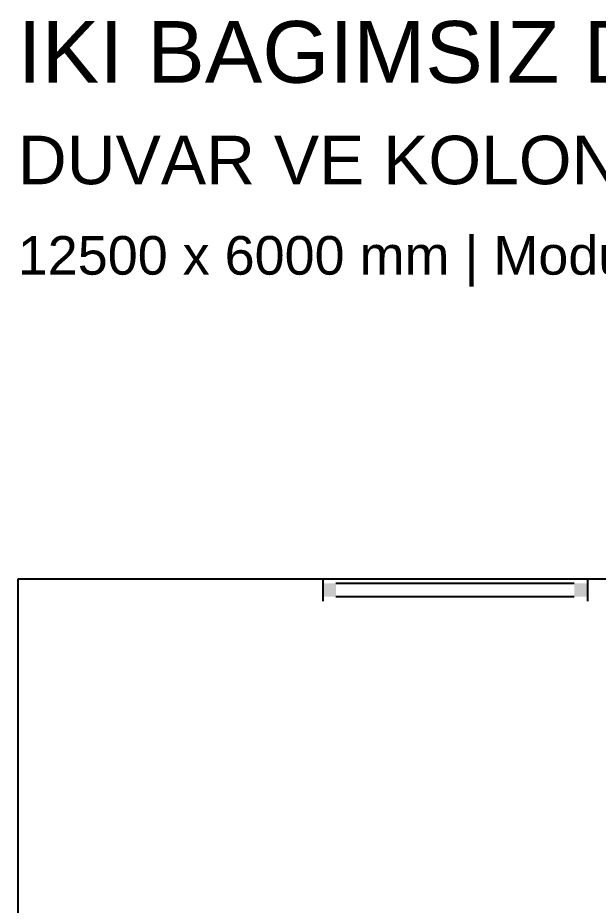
# Model space of a CAD drawing. Header units: millimetres. Extents: x -973 to 28250, y -35942 to 8545.
# Drawn here: x 0 to 2631, y 4521 to 8545 of the extents above; entities that cross this region are included whole.
import ezdxf

# ---------------------------------------------------------------- set-up
doc = ezdxf.new("R2010")
doc.units = ezdxf.units.MM
for name, color, linetype in [('PENCERE', 10, 'Continuous'), ('R02_DUVAR', 7, 'Continuous'), ('R02_KOT', 4, 'Continuous'), ('R02_YAZI', 7, 'Continuous')]:
    doc.layers.add(name, color=color, linetype=linetype)
doc.styles.get("Standard").update_dxf_attribs({"font": 'Arial.ttf'})

# ---------------------------------------------------------------- blocks, each defined once
blk = doc.blocks.new('R02_SRC_P01')
at = {"layer": 'PENCERE', "color": 1}
for p, q in [((53387.01, 8192.86), (53397.01, 8192.86)), ((53389.01, 8186.86), (53389.01, 8078.86)), ((53395.01, 8186.86), (53395.01, 8078.86)), ((53387.01, 8072.86), (53397.01, 8072.86))]:
    blk.add_line(p, q, dxfattribs=at)
for points in [[(53389.01, 8192.86), (53389.01, 8186.86), (53395.01, 8192.86), (53395.01, 8186.86)], [(53389.01, 8072.86), (53389.01, 8078.86), (53395.01, 8072.86), (53395.01, 8078.86)]]:
    blk.add_solid(points, dxfattribs=at)
blk = doc.blocks.new('R02_CK_D05_H_1_1_M')
at = {"xscale": 10, "yscale": 10, "rotation": 270}
blk.add_blockref('R02_SRC_P01', (-80701.10801, 533970.0577), dxfattribs=at)

msp = doc.modelspace()

# ---------------------------------------------------------------- linework, layer by layer
at = {"layer": 'R02_KOT'}
for p, q in [((12500, 6000, 2500), (0, 6000, 2500)), ((0, 6000, 2500), (0, 0, 2500)), ((12500, 6000, 2800), (0, 6000, 2800)), ((0, 6000, 2800), (0, 0, 2800))]:
    msp.add_line(p, q, dxfattribs=at)

# ---------------------------------------------------------------- block references
at = {"layer": 'R02_DUVAR'}
for p in [(1355, 5900), (1355, 5900, 2820)]:
    msp.add_blockref('R02_CK_D05_H_1_1_M', p, dxfattribs=at)

# ---------------------------------------------------------------- texts
at = {"layer": 'R02_YAZI'}
for s, height, p in [('IKI BAGIMSIZ DAIRE / 75 + 75 m2 BRUT', 280, (0, 8250)), ('DUVAR VE KOLON MODELI - R02', 220, (0, 7790)), ('12500 x 6000 mm | Modul 1255 | 4 adet 100x100x5320 surekli kose', 175, (0, 7380))]:
    msp.add_text(s, height=height, dxfattribs=at).set_placement(p)

doc.saveas('drawing.dxf')
